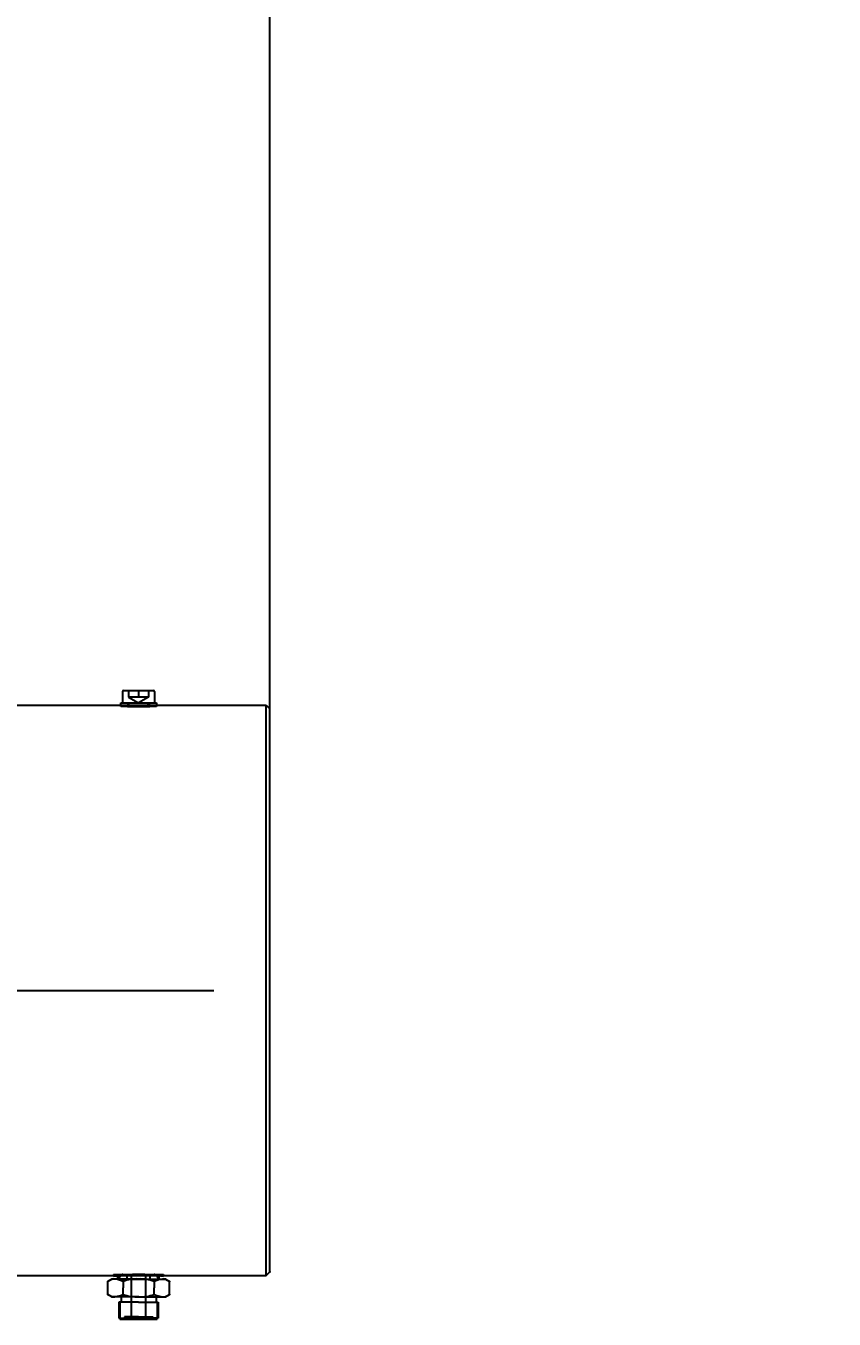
# Model space of a CAD drawing. Header units: millimetres. Extents: x -1204 to 13934, y -5982 to 4710.
# Drawn here: x 6206 to 6660, y 1091 to 1816 of the extents above; entities that cross this region are included whole.
import ezdxf

# ---------------------------------------------------------------- set-up
doc = ezdxf.new("R2010")
doc.units = ezdxf.units.MM
doc.header["$LTSCALE"] = 18
for name, pattern in [('GEN3A', [3.1, 2.5, -0.6]), ('GEN7A', [7.5, 5, -1.25, 0, -1.25]), ('HIDDEN', [9.525, 6.35, -3.175])]:
    doc.linetypes.add(name, pattern=pattern)
for name, color, linetype in [('3AN', 6, 'GEN3A'), ('7A', 4, 'GEN7A'), ('CZ', 1, 'Continuous')]:
    doc.layers.add(name, color=color, linetype=linetype)
doc.layers.add('AM_5', color=3, linetype='Continuous', lineweight=25)
doc.styles.get("Standard").update_dxf_attribs({"font": 'ISOCP.SHX', "bigfont": 'GBCBIG.SHX'})
doc.dimstyles.new('AM_GB$0', dxfattribs={"dimtxt": 3.5, "dimasz": 2.5, "dimexe": 3, "dimexo": 0, "dimgap": 1.5, "dimtad": 1, "dimdsep": 46, "dimtxsty": 'Standard', "dimcen": 0, "dimclrd": 256, "dimclre": 256, "dimclrt": 2, "dimadec": 0, "dimazin": 2, "dimtp": 0.1, "dimtm": 0.1, "dimtfac": 0.71, "dimtmove": 0, "dimatfit": 3, "dimfxl": 1, "dimlwd": -1, "dimlwe": -1, "dimarcsym": 1})

# ---------------------------------------------------------------- blocks, each defined once
blk = doc.blocks.new('A$C69DB56EE')
for p, q in [((1091.6, 392.33), (1108.2, 392.33)), ((1089.9, 385.33), (1109.9, 385.33)), ((1089.9, 383.33), (1089.9, 385.33)), ((1090.9, 391.63), (1090.9, 385.33)), ((1090.9, 385.33), (1093.9, 385.33)), ((1093.9, 385.33), (1105.9, 385.33)), ((1094.85, 383.58), (1093.9, 385.33)), ((1093.9, 385.33), (1093.9, 383.58)), ((1093.9, 385.33), (1093.9, 385.33)), ((1104.95, 383.58), (1105.9, 385.33)), ((1105.9, 385.33), (1108.9, 385.33)), ((1105.9, 385.33), (1105.9, 383.58)), ((1105.9, 385.33), (1105.9, 385.33)), ((1108.9, 391.63), (1108.9, 385.33)), ((1109.9, 385.33), (1109.9, 383.33)), ((367.4, 384), (1171.4, 384)), ((367.4, 384), (1171.4, 384)), ((1109.9, 383.33), (1089.9, 383.33)), ((1093.71, 383.33), (1092.55, 384)), ((1093.71, 383.33), (1106.09, 383.33)), ((1105.9, 383.58), (1093.9, 383.58)), ((1106.09, 383.33), (1107.25, 384)), ((1171.4, 64), (1171.4, 384)), ((1171.4, 384), (1173.4, 382)), ((1173.4, 224), (1173.4, 382)), ((1173.4, 66), (1173.4, 224)), ((1171.4, 64), (1173.4, 66)), ((367.4, 64), (1171.4, 64)), ((1084.9, 62), (1082.58, 60.66)), ((1082.58, 53.34), (1082.58, 60.66)), ((1099.9, 62), (1084.9, 62)), ((1088.32, 62), (1084.9, 62)), ((1085.9, 64.49), (1085.9, 64)), ((1085.9, 64.49), (1113.9, 64.49)), ((1085.9, 64.49), (1085.9, 64)), ((1085.9, 64.49), (1113.9, 64.49)), ((1085.9, 64), (1085.9, 63.51)), ((1085.9, 64), (1113.9, 64)), ((1085.9, 64), (1085.9, 63.51)), ((1113.9, 64), (1085.9, 64)), ((1088.32, 62), (1087.9, 62)), ((1111.47, 64), (1088.33, 64)), ((1088.33, 62), (1088.33, 64)), ((1088.33, 62), (1111.47, 62)), ((1089.63, 63.7), (1088.65, 62)), ((1091.24, 60.66), (1091.24, 57)), ((1093.4, 62), (1093.4, 64)), ((1099.9, 62), (1114.9, 62)), ((1106.4, 62), (1106.4, 64)), ((1108.56, 60.66), (1108.56, 57)), ((1110.17, 63.7), (1111.15, 62)), ((1111.47, 62), (1111.47, 64)), ((1111.48, 62), (1114.9, 62)), ((1111.48, 62), (1111.9, 62)), ((1113.9, 64.49), (1113.9, 64)), ((1113.9, 64.49), (1113.9, 64)), ((1113.9, 64), (1113.9, 63.51)), ((1113.9, 64), (1113.9, 63.51)), ((1114.9, 62), (1117.22, 60.66)), ((1117.22, 53.34), (1117.22, 60.66)), ((1084.9, 52), (1082.58, 53.34)), ((1099.9, 52), (1084.9, 52)), ((1090.05, 52), (1084.9, 52)), ((1090.05, 52), (1090.05, 49)), ((1091.24, 53.34), (1091.24, 57)), ((1099.9, 52), (1114.9, 52)), ((1108.56, 53.34), (1108.56, 57)), ((1109.75, 52), (1114.9, 52)), ((1109.75, 52), (1109.75, 49)), ((1114.9, 52), (1117.22, 53.34)), ((1099.9, 49), (1088.9, 49)), ((1088.9, 49), (1088.9, 40)), ((1089.41, 49), (1089.41, 39.49)), ((1099.9, 49), (1110.9, 49)), ((1110.39, 49), (1110.39, 39.49)), ((1110.9, 49), (1110.9, 40)), ((1088.9, 40), (1099.9, 40)), ((1089.41, 39.49), (1110.39, 39.49)), ((1110.9, 40), (1099.9, 40))]:
    blk.add_line(p, q)
at = {"color": 6, "linetype": 'HIDDEN', "ltscale": 0.5}
for p, q in [((1095.9, 40.8), (1095.9, 64)), ((1103.9, 40.8), (1103.9, 64)), ((1099.9, 40.8), (1091.9, 40.8)), ((1091.9, 40.8), (1091.9, 39.49)), ((1099.9, 40.8), (1107.9, 40.8)), ((1107.9, 40.8), (1107.9, 39.49))]:
    blk.add_line(p, q, dxfattribs=at)
for centre, radius, start, end in [((1091.6, 391.63), 0.7, 90, 180), ((1108.2, 391.63), 0.7, 0, 90), ((1085.18, 47.64), 14.36, 65.02754, 91.10753), ((1099.9, -133.78), 198.28, 85.95106, 94.04894), ((1099.9, -133.78), 198.28, 85.95106, 94.04894), ((1099.9, -134.28), 198.28, 85.95106, 94.04894), ((1099.9, -134.28), 198.28, 85.95106, 94.04894), ((1099.19, 37.96), 24.06, 88.29906, 109.28889), ((1100.61, 37.96), 24.06, 70.71111, 91.70094), ((1114.62, 47.64), 14.36, 88.89247, 114.97246), ((1085.18, 66.36), 14.36, 268.89247, 294.97246), ((1099.19, 76.04), 24.06, 250.71111, 271.70094), ((1100.61, 76.04), 24.06, 268.29906, 289.28889), ((1114.62, 66.36), 14.36, 245.02754, 271.10753)]:
    blk.add_arc(centre, radius, start, end)
for p in [(1173.4, 66), (1090.9, 64.49), (1090.9, 64.49), (1090.9, 64), (1090.9, 64), (1108.9, 64.49), (1108.9, 64.49), (1108.9, 64), (1108.9, 64), (1114.9, 62), (1114.9, 62), (1117.22, 60.66), (1082.58, 53.34), (1084.9, 52), (1084.9, 52), (1099.9, 52), (1114.9, 52), (1114.9, 52), (1117.22, 53.34)]:
    blk.add_point(p)
for p in [(1082.58, 60.66), (1084.9, 62), (1084.9, 62), (1099.9, 52)]:
    blk.add_point(p, dxfattribs=at)
at = {"layer": '3AN'}
for p, q in [((1094.27, 392.33), (1094.27, 388.53)), ((1099.9, 392.33), (1099.9, 388.53)), ((1105.53, 392.33), (1105.53, 388.53)), ((1094.27, 388.53), (1099.9, 385.28)), ((1105.53, 388.53), (1094.27, 388.53)), ((1105.53, 388.53), (1099.9, 385.28))]:
    blk.add_line(p, q, dxfattribs=at)
at = {"layer": '7A', "ltscale": 3}
blk.add_line((466.91, 224), (1172.6, 224), dxfattribs=at)
at = {"layer": 'CZ'}
blk.add_line((1078.9, 383.51), (1078.9, 384), dxfattribs=at)
blk = doc.blocks.new('*D106')
at = {"layer": 'AM_5', "transparency": 16777216}
for p, q in [((585.17, 1469.69), (585.17, 2173.66)), ((6343.17, 1433.15), (6343.17, 2173.66)), ((660.17, 2083.66), (6268.17, 2083.66))]:
    blk.add_line(p, q, dxfattribs=at)
for points in [[(660.17, 2096.16), (660.17, 2071.16), (585.17, 2083.66)], [(6268.17, 2096.16), (6268.17, 2071.16), (6343.17, 2083.66)]]:
    blk.add_solid(points, dxfattribs=at)
at = {"layer": 'Defpoints', "color": 0, "transparency": 16777216}
for p in [(6343.17, 2083.66), (585.17, 1469.69), (6343.17, 1433.15)]:
    blk.add_point(p, dxfattribs=at)
at = {"layer": 'AM_5', "color": 2, "transparency": 16777216, "insert": (3127.88, 2181.16), "char_height": 105, "attachment_point": 5}
blk.add_mtext('5758', dxfattribs=at)
blk = doc.blocks.new('*D107')
at = {"layer": 'AM_5', "transparency": 16777216}
for p, q in [((585.17, 1469.69), (585.17, 2441.38)), ((7685.17, 1414.69), (7685.17, 2441.38)), ((660.17, 2351.38), (7610.17, 2351.38))]:
    blk.add_line(p, q, dxfattribs=at)
for points in [[(660.17, 2363.88), (660.17, 2338.88), (585.17, 2351.38)], [(7610.17, 2363.88), (7610.17, 2338.88), (7685.17, 2351.38)]]:
    blk.add_solid(points, dxfattribs=at)
at = {"layer": 'Defpoints', "color": 0, "transparency": 16777216}
for p in [(7685.17, 2351.38), (585.17, 1469.69), (7685.17, 1414.69)]:
    blk.add_point(p, dxfattribs=at)
at = {"layer": 'AM_5', "color": 2, "transparency": 16777216, "insert": (3770.88, 2454.13), "char_height": 105, "attachment_point": 5}
blk.add_mtext('(7100)', dxfattribs=at)

msp = doc.modelspace()

# ---------------------------------------------------------------- block references
msp.add_blockref('A$C69DB56EE', (5169.77, 1051.15))

# ---------------------------------------------------------------- dimensions: what is measured, and where the dimension line sits
at = {"layer": 'AM_5'}
dim = msp.add_linear_dim(base=(7685.17, 2351.38), p1=(585.17, 1469.69), p2=(7685.17, 1414.69), text='(<>)', dimstyle='AM_GB$0', override={"dimscale": 30, "dimdec": 0}, dxfattribs=at)
dim.commit()
dim.dimension.update_dxf_attribs({"geometry": '*D107', "text_midpoint": (3770.88, 2351.38), "dimtype": 160})
dim = msp.add_linear_dim(base=(6343.17, 2083.66), p1=(585.17, 1469.69), p2=(6343.17, 1433.15), dimstyle='AM_GB$0', override={"dimscale": 30, "dimdec": 0}, dxfattribs=at)
dim.commit()
dim.dimension.update_dxf_attribs({"geometry": '*D106', "text_midpoint": (3127.88, 2083.66), "dimtype": 160})

doc.saveas('drawing.dxf')
